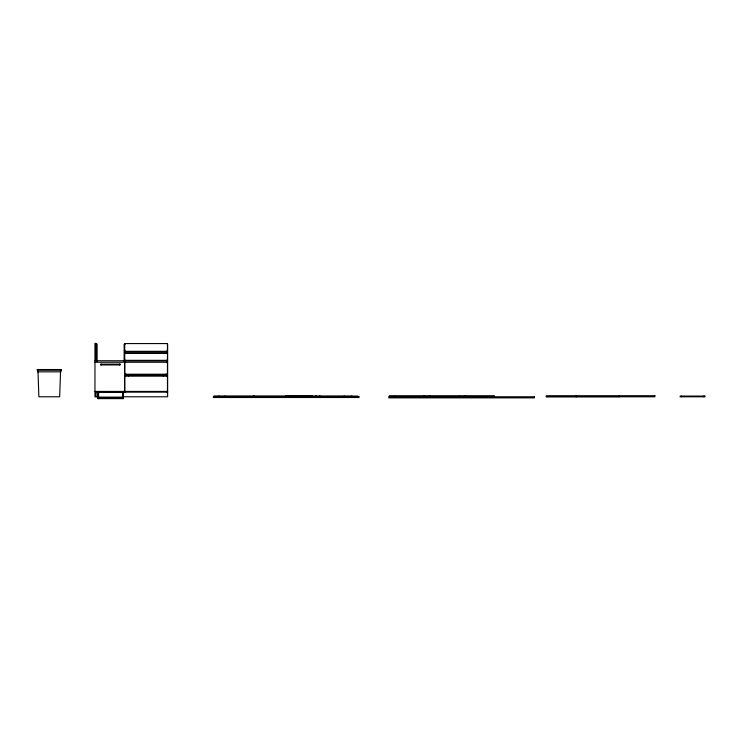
<?xml version="1.0" encoding="UTF-8"?>
<svg xmlns="http://www.w3.org/2000/svg" width="742" height="742" viewBox="0 0 742 742"><rect width="100%" height="100%" fill="white"/><g stroke="black" fill="none" stroke-linecap="round" stroke-linejoin="round"><path stroke-width="1.11" d="M60.519 371.853L59.685 396.784L38.862 396.784L38.027 371.853M96.033 344.112L97.109 344.112L97.109 361.419M125.213 344.112L124.137 344.112L124.137 361.419M124.73 351.328L167.451 351.328M124.73 351.625L167.451 351.625M124.73 351.745L167.451 351.745M124.73 353.238L167.451 353.238M125.741 353.415L166.013 353.415M124.73 360.334L167.451 360.334M124.73 360.631L167.451 360.631M94.957 360.751L167.451 360.751M94.957 362.244L167.451 362.244M124.73 374.237L167.451 374.237M124.73 374.534L167.451 374.534M124.73 374.654L167.451 374.654M125.565 375.072L166.199 375.072M124.73 376.148L167.451 376.148M94.957 391.424L167.627 391.424M96.033 392.138L167.627 392.138M98.241 392.342L123.005 392.342M213.984 396.432L253.541 396.432M254.135 396.432L285.93 396.432M312.363 396.432L351.921 396.432M546.288 396.608L575.94 396.608M576.534 396.608L619.255 396.608M98.408 396.784L94.957 396.784L94.957 343.388L96.033 343.388L96.033 361.419M122.597 396.784L167.627 396.784L167.627 344.112M98.241 397.118L123.005 397.118M98.241 397.833L123.005 397.833M703.824 396.07L703.824 396.784M681.212 396.07L681.212 396.784M619.255 395.718L619.255 396.784M576.534 395.718L576.534 396.784M575.94 395.718L575.94 396.784M494.385 396.784L494.385 395.718L459.78 395.718L459.78 396.784M464.974 395.718L464.974 396.784M459.187 396.784L459.187 395.718L389.383 395.718L389.383 396.784M429.776 395.718L429.776 396.784M424.582 395.718L424.582 396.784M423.988 395.718L423.988 396.784M394.577 395.718L394.577 396.784M357.765 396.784L357.765 396.07L213.984 396.07L213.984 396.784M351.921 396.07L351.921 396.784M344.158 396.07L344.158 396.784M320.117 396.07L320.117 396.784M319.524 396.07L319.524 396.784M316.417 396.07L316.417 396.784M315.823 396.07L315.823 396.784M312.363 396.07L312.363 396.784M311.77 396.07L286.533 396.07M294.286 396.07L294.286 396.784M293.693 396.07L293.693 396.784M288.796 396.07L288.796 396.784M286.171 396.07L286.171 396.784M285.93 396.07L285.93 396.784M285.577 396.07L285.577 396.784M254.135 396.07L254.135 396.784M253.541 396.07L253.541 396.784M224.965 396.07L224.965 396.784M218.992 396.07L218.992 396.784M167.451 391.424L167.451 343.574L124.73 343.574L124.73 391.424M166.551 351.031L166.551 353.34M166.551 360.26L166.551 362.569M166.551 374.107L166.551 376.417M166.551 391.424L166.551 392.138M165.299 374.293L165.299 375.072M163.212 375.072L163.212 376.027M128.552 375.072L128.552 376.027M126.465 374.293L126.465 375.072M125.213 351.031L125.213 353.34M125.213 360.26L125.213 362.569M125.213 374.107L125.213 376.417M125.213 391.424L125.213 392.138M124.61 360.751L124.61 391.424M124.137 391.424L124.137 392.138M123.358 391.795L123.358 398.612L97.888 398.612L97.888 391.795M123.005 391.739L123.005 398.612M122.643 391.739L122.643 398.612M119.388 364.155L119.388 364.934M101.255 364.155L101.255 364.934M98.603 391.739L98.603 398.612M98.241 391.739L98.241 398.612M97.109 391.424L97.109 392.138M96.033 391.424L96.033 396.784M60.965 370.184L60.965 371.853L37.573 371.853L37.573 370.184M120.167 364.155L100.476 364.155L100.476 364.934L120.167 364.934L120.167 364.155M61.438 369.525L37.1 369.525L37.1 370.184L61.438 370.184L61.438 369.525M654.871 395.718L546.288 395.718L546.288 396.784L654.871 396.784L654.871 395.718M704.9 396.07L680.145 396.07L680.145 396.784L704.9 396.784L704.9 396.07M358.961 396.784L213.39 396.784L213.39 397.508L358.961 397.508L358.961 396.784M534.361 396.784L388.789 396.784L388.789 397.86L534.361 397.86L534.361 396.784"/></g></svg>
